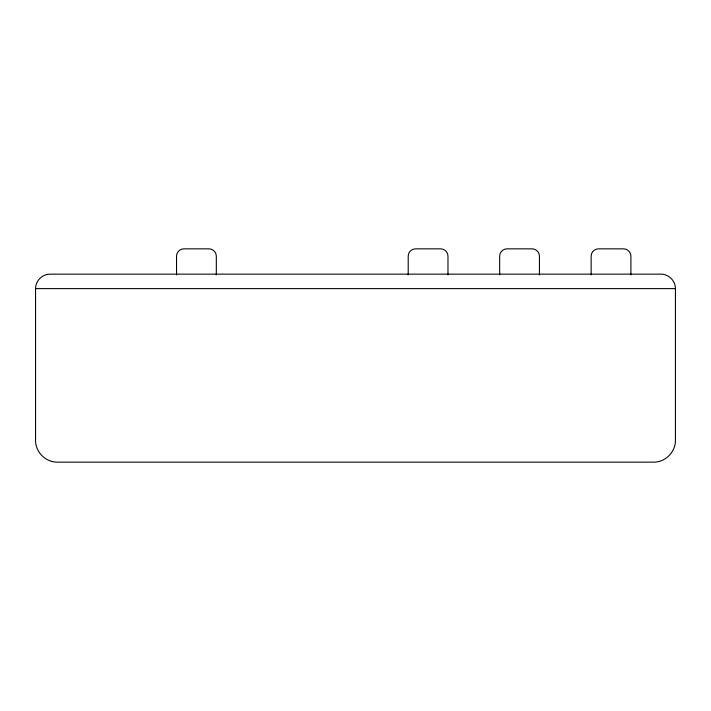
<?xml version="1.0" encoding="UTF-8"?>
<svg xmlns="http://www.w3.org/2000/svg" width="711" height="711" viewBox="0 0 711 711"><rect width="100%" height="100%" fill="white"/><g stroke="black" fill="none" stroke-linecap="round" stroke-linejoin="round"><path stroke-width="1.07" d="M35.55 288.622C35.506 280.881 42.269 274.108 50.01 274.153L660.99 274.153C668.731 274.108 675.494 280.881 675.45 288.622L675.45 440.456C675.521 452.072 665.372 462.221 653.756 462.15L57.244 462.15C45.628 462.221 35.479 452.072 35.55 440.456L35.55 288.622L675.45 288.622M630.906 274.935L630.906 256.084C630.933 252.183 627.493 248.823 623.618 248.85L598.431 248.85C594.556 248.823 591.125 252.183 591.143 256.084L591.143 274.935M539.445 274.935L539.445 256.084C539.462 252.183 536.032 248.823 532.148 248.85L506.97 248.85C503.086 248.823 499.655 252.183 499.673 256.084L499.673 274.935M447.974 274.935L447.974 256.084C448.001 252.183 444.562 248.823 440.687 248.85L415.5 248.85C411.625 248.823 408.185 252.183 408.212 256.084L408.212 274.935M216.313 274.935L216.313 256.084C216.331 252.183 212.9 248.823 209.016 248.85L183.838 248.85C179.954 248.823 176.524 252.183 176.541 256.084L176.541 274.935"/></g></svg>
